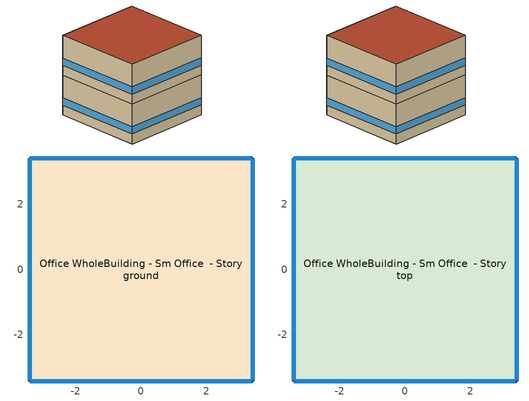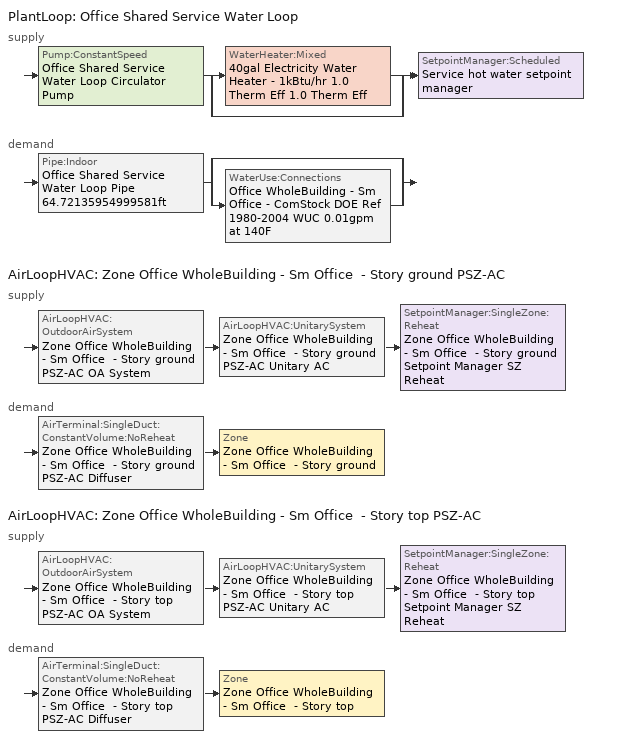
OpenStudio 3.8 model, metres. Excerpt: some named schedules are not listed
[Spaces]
Office WholeBuilding - Sm Office  - Story ground
 floor ground (Foundation F 1.26W/m*K Perim 27.26m Area 46.45m2): 3.41,-3.41 -3.41,-3.41 -3.41,3.41 3.41,3.41 z0
 wall outside: -3.41,-3.41 3.41,-3.41 3.41,3.41 -3.41,3.41 -3.41,-3.41 z0:3.05
 window: -3.38,-3.41 3.38,-3.41 / 3.38,3.41 -3.38,3.41 / 3.41,-3.38 3.41,3.38 / -3.41,3.38 -3.41,-3.38 z0.76:1.31
 ceiling adiabatic (Typical Interior Ceiling): 3.41,3.41 -3.41,3.41 -3.41,-3.41 3.41,-3.41 z3.05
Office WholeBuilding - Sm Office  - Story top
 floor adiabatic (Typical Interior Floor): 3.41,-3.41 -3.41,-3.41 -3.41,3.41 3.41,3.41 z3.05
 wall outside: -3.41,-3.41 3.41,-3.41 3.41,3.41 -3.41,3.41 -3.41,-3.41 z3.05:6.1
 window: -3.38,-3.41 3.38,-3.41 / -3.41,3.38 -3.41,-3.38 / 3.41,-3.38 3.41,3.38 / 3.38,3.41 -3.38,3.41 z3.81:4.36
 roof outside: 3.41,3.41 -3.41,3.41 -3.41,-3.41 3.41,-3.41 z6.1
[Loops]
PlantLoop 'Office Shared Service Water Loop'
 supply: Pump:ConstantSpeed 'Office Shared Service Water Loop Circulator Pump' > split
  | WaterHeater:Mixed '40gal Electricity Water Heater - 1kBtu/hr 1.0 Therm Eff 1.0 Therm Eff'
  | bypass
  join > SetpointManager:Scheduled 'Service hot water setpoint manager'
 demand: Pipe:Indoor 'Office Shared Service Water Loop Pipe 64.72135954999581ft' > split
  | bypass
  | WaterUse:Connections 'Office WholeBuilding - Sm Office - ComStock DOE Ref 1980-2004 WUC 0.01gpm at 140F'
AirLoopHVAC 'Zone Office WholeBuilding - Sm Office  - Story ground PSZ-AC'
 supply: AirLoopHVAC:OutdoorAirSystem 'Zone Office WholeBuilding - Sm Office  - Story ground PSZ-AC OA System' > AirLoopHVAC:UnitarySystem 'Zone Office WholeBuilding - Sm Office  - Story ground PSZ-AC Unitary AC' > SetpointManager:SingleZone:Reheat 'Zone Office WholeBuilding - Sm Office  - Story ground Setpoint Manager SZ Reheat'
 demand: AirTerminal:SingleDuct:ConstantVolume:NoReheat 'Zone Office WholeBuilding - Sm Office  - Story ground PSZ-AC Diffuser' > Zone 'Zone Office WholeBuilding - Sm Office  - Story ground'
AirLoopHVAC 'Zone Office WholeBuilding - Sm Office  - Story top PSZ-AC'
 supply: AirLoopHVAC:OutdoorAirSystem 'Zone Office WholeBuilding - Sm Office  - Story top PSZ-AC OA System' > AirLoopHVAC:UnitarySystem 'Zone Office WholeBuilding - Sm Office  - Story top PSZ-AC Unitary AC' > SetpointManager:SingleZone:Reheat 'Zone Office WholeBuilding - Sm Office  - Story top Setpoint Manager SZ Reheat'
 demand: AirTerminal:SingleDuct:ConstantVolume:NoReheat 'Zone Office WholeBuilding - Sm Office  - Story top PSZ-AC Diffuser' > Zone 'Zone Office WholeBuilding - Sm Office  - Story top'
[Building]
ComStock DOE Ref 1980-2004|SmallOffice: North Axis {deg}=45; Default Construction Set=ComStock DOE Ref 1980-2004 - Office - ASHRAE 169-2013-6B; Default Schedule Set=Building Default Schedule Set; Standards Building Type=Office
[Site]
Alamosa Muni Awos_CO_USA: Latitude {deg}=37.44; Longitude {deg}=-105.87; Time Zone {hr}=-7; Elevation {m}=2299; Terrain=City
[Site:WaterMainsTemperature]
Calculation Method=Correlation; Annual Average Outdoor Air Temperature {C}=6.87417; Maximum Difference In Monthly Average Outdoor Air Temperatures {deltaC}=26.14
[SizingPeriod:DesignDay] Barometric Pressure {Pa}=76588; Rain Indicator=No; Snow Indicator=No; Day of Month=21; Daylight Saving Time Indicator=No; Humidity Condition Type=Wetbulb; Dry-Bulb Temperature Range Modifier Type=DefaultMultipliers
Name | Maximum Dry-Bulb Temperature {C} | Daily Dry-Bulb Temperature Range {deltaC} | Wind Speed {m/s} | Wind Direction {deg} | Month | Day Type | Wetbulb or DewPoint at Maximum Dry-Bulb {C} | Solar Model Indicator | ASHRAE Clear Sky Optical Depth for Beam Irradiance | ASHRAE Clear Sky Optical Depth for Diffuse Irradiance | Sky Clearness
Alamosa Muni Awos Ann Clg .4% Condns DB=>MWB 1 | 29.7 | 18.9 | 4.9 | 240 | 7 | SummerDesignDay | 13 | ASHRAETau | 0.282 | 2.57
Alamosa Muni Awos Ann Clg .4% Condns WB=>MDB 1 | 24.5 | 18.9 | 4.9 | 240 | 7 | SummerDesignDay | 15.3 | ASHRAETau | 0.282 | 2.57
Alamosa Muni Awos Ann Htg 99.6% Condns DB 1 | -26.3 | 0 | 1.1 | 270 | 1 | WinterDesignDay | -26.3 | ASHRAEClearSky |  |  | 0
Alamosa Muni Awos August .4% Condns DB=>MCWB 1 | 29.9 | 17.9 | 4.9 | 240 | 8 | SummerDesignDay | 13.3 | ASHRAETau | 0.278 | 2.63
[ClimateZones]
Climate Zone Institution Name 1=ASHRAE; Climate Zone Document Name 1=ANSI/ASHRAE Standard 169; Climate Zone Document Year 1=2006; Climate Zone Value 1=ASHRAE 169-2013-6B
[Site:GroundTemperature:FCfactorMethod]
January Ground Temperature {C}=6.45; February Ground Temperature {C}=-2.48; March Ground Temperature {C}=-7.05; April Ground Temperature {C}=-5.15; May Ground Temperature {C}=-1.53; June Ground Temperature {C}=2.21; July Ground Temperature {C}=8.18; August Ground Temperature {C}=13.41; September Ground Temperature {C}=18.07; October Ground Temperature {C}=19.09; November Ground Temperature {C}=17.15; December Ground Temperature {C}=14.14
[Construction:FfactorGroundFloor]
Foundation F 1.26W/m*K Perim 27.26m Area 46.45m2: F-Factor {W/m-K}=1.26344; Area {m2}=46.45152; PerimeterExposed {m}=27.2621
[DefaultConstructionSet]
ComStock DOE Ref 1980-2004 - Office - ASHRAE 169-2013-6B: Default Exterior Surface Constructions=Default Surface Constructions 1; Default Interior Surface Constructions=Default Surface Constructions 2; Default Ground Contact Surface Constructions=Default Surface Constructions 3; Default Exterior SubSurface Constructions=Default Sub Surface Constructions 1; Default Interior SubSurface Constructions=Default Sub Surface Constructions 2; Interior Partition Construction=Typical Interior Partition
[DefaultSurfaceConstructions]
Name | Floor Construction | Wall Construction | Roof Ceiling Construction
Default Surface Constructions 1 | Typical Insulated Exterior Mass Floor | Typical Insulated Steel Framed Exterior Wall R-13.89 | Typical IEAD Roof R-20.41
Default Surface Constructions 2 | Typical Interior Floor | Typical Interior Wall | Typical Interior Ceiling
Default Surface Constructions 3 | Typical Insulated Carpeted 6in Slab Floor | Typical Insulated Basement Mass Wall R-10.99
[Construction]
Typical Insulated Exterior Mass Floor: Typical Insulation R-10.27, 4 in. Normalweight Concrete Floor, Typical Carpet Pad
Typical IEAD Roof R-20.41: Roof Membrane, Typical Insulation R-19.29, Metal Roof Surface
Typical Interior Floor: 100mm Normalweight concrete floor, CP02 CARPET PAD
Typical Interior Wall: G01 13mm gypsum board, G01 13mm gypsum board
Typical Interior Ceiling: CP02 CARPET PAD, 100mm Normalweight concrete floor
Typical Insulated Carpeted 6in Slab Floor: 6 in. Normalweight Concrete Floor, Typical Carpet Pad
Typical Insulated Basement Mass Wall R-10.99: Typical Insulation R-9.44, 8 in. Concrete Block Basement Wall
Simple Glazing U 0.52 SHGC 0.39: Simple Glazing U 0.52 SHGC 0.39
Typical Insulated Metal Door: F08 Metal surface, Typical Insulation R-11.71
U 0.88 SHGC 0.16 Sgl Ref-A-L Clr 6mm: REF A CLEAR LO 6MM
Typical Overhead Door: Typical Insulation R-11.71
Typical Interior Window: Clear 3mm
Typical Interior Door; Typical Interior Partition: G05 25mm wood
Typical Insulated Steel Framed Exterior Wall R-13.89: 25mm Stucco, 5/8 in. Gypsum Board, Typical Insulation R-11.71, 5/8 in. Gypsum Board
Copper pipe 0.75in type L with 0.5in fiberglass batt: Fiberglass batt 0.5in, Copper pipe 0.75in type L
InteriorFurnishings: Std Wood 6inch
[Material:NoMass] Roughness=Smooth; Thermal Absorptance=0.9; Solar Absorptance=0.7
Name | Thermal Resistance {m2-K/W} | Visible Absorptance
Typical Insulation R-10.27 | 1.80861 | 0.7
Typical Carpet Pad; CP02 CARPET PAD | 0.21648 | 0.8
Typical Insulation R-19.29 | 3.39733 | 0.7
Typical Insulation R-9.44 | 1.66228 | 0.7
Typical Insulation R-11.71 | 2.06225 | 0.7
[Material] Thermal Absorptance=0.9
Name | Roughness | Thickness {m} | Conductivity {W/m-K} | Density {kg/m3} | Specific Heat {J/kg-K} | Solar Absorptance | Visible Absorptance
4 in. Normalweight Concrete Floor | MediumRough | 0.1016 | 2.31 | 2322 | 832 | 0.7 | 0.7
Roof Membrane | VeryRough | 0.0095 | 0.16 | 1121.29 | 1460 | 0.7 | 0.7
Metal Roof Surface; F08 Metal surface | Smooth | 0.0008 | 45.28 | 7824 | 500 | 0.7 | 0.7
100mm Normalweight concrete floor | MediumRough | 0.1016 | 2.31045 | 2322 | 832.557 | 0.7 | 0.7
G01 13mm gypsum board | Smooth | 0.0127 | 0.160031 | 800.001 | 1090.73 | 0.7 | 0.5
6 in. Normalweight Concrete Floor | MediumRough | 0.1524 | 2.31 | 2322 | 832 | 0.7 | 0.7
8 in. Concrete Block Basement Wall | MediumRough | 0.2032 | 1.326 | 1842 | 912 | 0.7 | 0.7
G05 25mm wood | MediumSmooth | 0.0254 | 0.15 | 608 | 1630 | 0.5 | 0.5
25mm Stucco | Smooth | 0.0254 | 0.72 | 1856 | 840 | 0.7 | 0.7
5/8 in. Gypsum Board | MediumSmooth | 0.0159 | 0.16 | 800 | 1090 | 0.7 | 0.7
Copper pipe 0.75in type L | Smooth | 0.001143 | 386 | 8906.27 | 385.1856 | 0.7 | 0.7
Fiberglass batt 0.5in | Smooth | 0.0127 | 0.0663448 | 11.2129 | 837.36 | 0.7 | 0.7
Std Wood 6inch | MediumSmooth | 0.15 | 0.12 | 540 | 1210 | 0.7 | 0.7
[DefaultSubSurfaceConstructions]
Name | Fixed Window Construction | Operable Window Construction | Door Construction | Glass Door Construction | Overhead Door Construction | Tubular Daylight Dome Construction | Tubular Daylight Diffuser Construction
Default Sub Surface Constructions 1 | Simple Glazing U 0.52 SHGC 0.39 | Simple Glazing U 0.52 SHGC 0.39 | Typical Insulated Metal Door | U 0.88 SHGC 0.16 Sgl Ref-A-L Clr 6mm | Typical Overhead Door | Typical Interior Window | Typical Interior Window
Default Sub Surface Constructions 2 | Typical Interior Window | Typical Interior Window | Typical Interior Door
[WindowMaterial:SimpleGlazingSystem]
Simple Glazing U 0.52 SHGC 0.39: U-Factor {W/m2-K}=2.9527; Solar Heat Gain Coefficient=0.39; Visible Transmittance=0.81
[WindowMaterial:Glazing] Optical Data Type=SpectralAverage; Infrared Transmittance at Normal Incidence=0; Front Side Infrared Hemispherical Emissivity=0.84; Conductivity {W/m-K}=0.9; Dirt Correction Factor for Solar and Visible Transmittance=1; Solar Diffusing=No
Name | Thickness {m} | Solar Transmittance at Normal Incidence | Front Side Solar Reflectance at Normal Incidence | Back Side Solar Reflectance at Normal Incidence | Visible Transmittance at Normal Incidence | Front Side Visible Reflectance at Normal Incidence | Back Side Visible Reflectance at Normal Incidence | Back Side Infrared Hemispherical Emissivity
REF A CLEAR LO 6MM | 0.006 | 0.066 | 0.341 | 0.493 | 0.08 | 0.41 | 0.37 | 0.4
Clear 3mm | 0.003 | 0.837 | 0.075 | 0.075 | 0.898 | 0.081 | 0.081 | 0.84
[SpaceType]
Office WholeBuilding - Sm Office - ComStock DOE Ref 1980-2004: Default Schedule Set=Office WholeBuilding - Sm Office Schedule Set; Design Specification Outdoor Air Object=Office WholeBuilding - Sm Office Ventilation; Standards Building Type=Office; Standards Space Type=WholeBuilding - Sm Office
[BuildingStory] Nominal Floor to Floor Height {m}=3.048
Name | Nominal Z Coordinate {m}
Story ground | 0
Story top | 3.048
[Space] Space Type=Office WholeBuilding - Sm Office - ComStock DOE Ref 1980-2004
Name | Building Story | Thermal Zone
Office WholeBuilding - Sm Office  - Story ground | Story ground | Zone Office WholeBuilding - Sm Office  - Story ground
Office WholeBuilding - Sm Office  - Story top | Story top | Zone Office WholeBuilding - Sm Office  - Story top
[ThermalZone] Multiplier=1; Use Ideal Air Loads=No
Name | Thermostat
Zone Office WholeBuilding - Sm Office  - Story ground | Office WholeBuilding - Sm Office - ComStock DOE Ref 1980-2004 Thermostat
Zone Office WholeBuilding - Sm Office  - Story top | Office WholeBuilding - Sm Office - ComStock DOE Ref 1980-2004 Thermostat 1
[Sizing:Zone] Zone Cooling Design Supply Air Temperature Input Method=SupplyAirTemperature; Zone Cooling Design Supply Air Temperature {C}=12.7778; Zone Cooling Design Supply Air Temperature Difference {deltaC}=11.11; Zone Heating Design Supply Air Temperature Input Method=SupplyAirTemperature; Zone Heating Design Supply Air Temperature {C}=50; Zone Heating Design Supply Air Temperature Difference {deltaC}=11.11; Zone Cooling Design Supply Air Humidity Ratio {kg-H2O/kg-air}=0.0085; Zone Heating Design Supply Air Humidity Ratio {kg-H2O/kg-air}=0.008; Cooling Design Air Flow Method=DesignDay; Heating Design Air Flow Method=DesignDay; Account for Dedicated Outdoor Air System=No; Dedicated Outdoor Air System Control Strategy=NeutralSupplyAir; Dedicated Outdoor Air Low Setpoint Temperature for Design {C}=autosize; Dedicated Outdoor Air High Setpoint Temperature for Design {C}=autosize; Zone Load Sizing Method=Sensible Load Only No Latent Load; Zone Latent Cooling Design Supply Air Humidity Ratio Input Method=HumidityRatioDifference; Zone Cooling Design Supply Air Humidity Ratio Difference {kgWater/kgDryAir}=0.005; Zone Latent Heating Design Supply Air Humidity Ratio Input Method=HumidityRatioDifference; Zone Humidification Design Supply Air Humidity Ratio Difference {kgWater/kgDryAir}=0.005
Zone Office WholeBuilding - Sm Office  - Story ground; Zone Office WholeBuilding - Sm Office  - Story top
[Zone equipment]
Zone Office WholeBuilding - Sm Office  - Story ground: Zone Office WholeBuilding - Sm Office  - Story ground PSZ-AC Diffuser
Zone Office WholeBuilding - Sm Office  - Story top: Zone Office WholeBuilding - Sm Office  - Story top PSZ-AC Diffuser
[People:Definition]
Office WholeBuilding - Sm Office People Definition: Number of People Calculation Method=People/Area; People per Space Floor Area {person/m2}=0.0538196; Fraction Radiant=0.3
[People]
Office WholeBuilding - Sm Office People: People Definition=Office WholeBuilding - Sm Office People Definition; Space or SpaceType=Office WholeBuilding - Sm Office - ComStock DOE Ref 1980-2004; Work Efficiency Schedule=Work Efficiency Schedule; Clothing Insulation Schedule=Clothing Schedule; Air Velocity Schedule=Air Velocity Schedule; Multiplier=1
[Lights:Definition] Design Level Calculation Method=Watts/Area; Fraction Visible=0.2; Return Air Fraction=0
Name | Watts per Space Floor Area {W/m2} | Fraction Radiant
Office WholeBuilding - Sm Office - ComStock DOE Ref 1980-2004 General Lights Definition | 5.0993 | 0.31
Office WholeBuilding - Sm Office - ComStock DOE Ref 1980-2004 Wall Wash Lights Definition | 3.64317 | 0.125
[ElectricEquipment:Definition] Fraction Latent=0
Name | Design Level Calculation Method | Watts per Space Floor Area {W/m2} | Fraction Radiant | Fraction Lost | Design Level {W}
Office WholeBuilding - Sm Office Elec Equip Definition | Watts/Area | 6.78126 | 0.5 | 0
Elevator Lift Motor | EquipmentLevel |  | 0 | 1 | 14610
[ElectricEquipment]
Name | Electric Equipment Definition | Space or SpaceType | Schedule | Multiplier
Office WholeBuilding - Sm Office Elec Equip | Office WholeBuilding - Sm Office Elec Equip Definition | Office WholeBuilding - Sm Office - ComStock DOE Ref 1980-2004 | Office BLDG_EQUIP_EndUseData BPR Adjusted
2 Elevator Lift Motors | Elevator Lift Motor | Office WholeBuilding - Sm Office  - Story ground | Elevator Schedule 1 | 2
[DesignSpecification:OutdoorAir]
Office WholeBuilding - Sm Office Ventilation: Outdoor Air Method=Sum; Outdoor Air Flow per Person {m3/s-person}=0.00943895
[DefaultScheduleSet]
Name | Number of People Schedule | People Activity Level Schedule | Lighting Schedule | Electric Equipment Schedule | Infiltration Schedule | Hours of Operation Schedule
Office WholeBuilding - Sm Office Schedule Set | Small Office Bldg Occ | Small Office Activity | Office BLDG_LIGHT_EndUseData | Office BLDG_EQUIP_EndUseData | Small Office Infil Quarter On
Building Default Schedule Set |  |  |  |  |  | Building Hours of Operation NonResidential
[Exterior:Lights:Definition]
Name | Design Level {W}
Parking Areas and Drives Def (W/ft^2) | 0.0497494
Building Facades Def (W/ft^2) | 0.25
Main Entries Def (W/ft) | 30
Other Doors Def (W/ft) | 25
[Exterior:Lights] Schedule=Always On Discrete; Control Option=AstronomicalClock
Name | Exterior Lights Definition | Multiplier
Parking Areas and Drives | Parking Areas and Drives Def (W/ft^2) | 1620
Building Facades | Building Facades Def (W/ft^2) | 894.427
Main Entries | Main Entries Def (W/ft) | 8
Other Doors | Other Doors Def (W/ft) | 0.4
[WaterUse:Connections]
Office WholeBuilding - Sm Office - ComStock DOE Ref 1980-2004 WUC 0.01gpm at 140F: Drain Water Heat Exchanger Type=None; Drain Water Heat Exchanger Destination=Plant; Water Use Equipment Name 1=Office WholeBuilding - Sm Office - ComStock DOE Ref 1980-2004 Service Water Use 0.01gpm at 140F
[WaterUse:Equipment:Definition]
Office WholeBuilding - Sm Office - ComStock DOE Ref 1980-2004 Service Water Use Def 0.01gpm: Peak Flow Rate {m3/s}=5.73339e-07; Target Temperature Schedule=Mixed Water At Faucet Temp - 140F; Sensible Fraction Schedule=Fraction Sensible - 0.2; Latent Fraction Schedule=Fraction Latent - 0.05
[WaterUse:Equipment]
Office WholeBuilding - Sm Office - ComStock DOE Ref 1980-2004 Service Water Use 0.01gpm at 140F: Water Use Equipment Definition=Office WholeBuilding - Sm Office - ComStock DOE Ref 1980-2004 Service Water Use Def 0.01gpm; Flow Rate Fraction Schedule=OfficeSmall BLDG_SWH_SCH
[PlantLoop]
Office Shared Service Water Loop: Glycol Concentration=0; Maximum Loop Temperature {C}=60; Minimum Loop Temperature {C}=10; Maximum Loop Flow Rate {m3/s}=5.73339e-07; Plant Loop Volume {m3}=6.88007e-05; Load Distribution Scheme=Optimal
[Sizing:Plant]
Office Shared Service Water Loop: Loop Type=Heating; Design Loop Exit Temperature {C}=60; Loop Design Temperature Difference {deltaC}=5; Sizing Option=NonCoincident; Zone Timesteps in Averaging Window=1; Coincident Sizing Factor Mode=None
[SetpointManager:Scheduled]
Service hot water setpoint manager: Control Variable=Temperature; Schedule=Service Water Loop Temp - 140F; Setpoint Node or NodeList=Office Shared Service Water Loop Supply Outlet Node
[Pump:ConstantSpeed]
Office Shared Service Water Loop Circulator Pump: Rated Flow Rate {m3/s}=5.73339e-07; Rated Pump Head {Pa}=29890.7; Rated Power Consumption {W}=0.0219711; Motor Efficiency=1; Fraction of Motor Inefficiencies to Fluid Stream=0; Pump Control Type=Intermittent; Design Power Sizing Method=PowerPerFlowPerPressure; Design Electric Power per Unit Flow Rate {W/(m3/s)}=348701.1; Design Shaft Power per Unit Flow Rate per Unit Head {W-s/m3-Pa}=1.28205
[WaterHeater:Mixed]
40gal Electricity Water Heater - 1kBtu/hr 1.0 Therm Eff 1.0 Therm Eff: Tank Volume {m3}=0.151416; Setpoint Temperature Schedule=Service Water Loop Temp - 140F; Deadband Temperature Difference {deltaC}=2; Maximum Temperature Limit {C}=60; Heater Control Type=Cycle; Heater Maximum Capacity {W}=167.789; Heater Fuel Type=Electricity; Heater Thermal Efficiency=1; Off Cycle Parasitic Fuel Consumption Rate {W}=0; Off Cycle Parasitic Fuel Type=Electricity; Off Cycle Parasitic Heat Fraction to Tank=0; On Cycle Parasitic Fuel Consumption Rate {W}=0; On Cycle Parasitic Fuel Type=Electricity; On Cycle Parasitic Heat Fraction to Tank=0; Ambient Temperature Indicator=Schedule; Ambient Temperature Schedule=Water Heater Ambient Temp Schedule 71.6F; Off Cycle Loss Coefficient to Ambient Temperature {W/K}=1.87331; On Cycle Loss Coefficient to Ambient Temperature {W/K}=1.87331; Use Side Effectiveness=1; Source Side Effectiveness=1; Use Side Design Flow Rate {m3/s}=autosize; Source Side Design Flow Rate {m3/s}=autosize; Indirect Water Heating Recovery Time {hr}=1.5; Source Side Flow Control Mode=IndirectHeatPrimarySetpoint
[WaterHeater:Sizing]
40gal Electricity Water Heater - 1kBtu/hr 1.0 Therm Eff 1.0 Therm Eff: Design Mode=PeakDraw; Time Storage Can Meet Peak Draw {hr}=0.538503; Time for Tank Recovery {hr}=0; Nominal Tank Volume for Autosizing Plant Connections {m3}=1
[Pipe:Indoor]
Office Shared Service Water Loop Pipe 64.72135954999581ft: Construction=Copper pipe 0.75in type L with 0.5in fiberglass batt; Environment Type=Schedule; Ambient Temperature Schedule=Office Shared Service Water Loop Piping Air Temp - 70F; Ambient Air Velocity Schedule=Office Shared Service Water Loop Piping Air Velocity - 0.67mph; Pipe Inside Diameter {m}=0.019939; Pipe Length {m}=19.7271
[ThermostatSetpoint:DualSetpoint] Heating Setpoint Temperature Schedule=Small Office HtgSetp; Cooling Setpoint Temperature Schedule=Small Office ClgSetp
Office WholeBuilding - Sm Office - ComStock DOE Ref 1980-2004 Thermostat; Office WholeBuilding - Sm Office - ComStock DOE Ref 1980-2004 Thermostat 1
[InternalMass:Definition]
Internal Mass Definition 1: Construction=InteriorFurnishings; Design Level Calculation Method=SurfaceArea/Area; Surface Area per Space Floor Area=2
[InternalMass] Internal Mass Definition=Internal Mass Definition 1; Multiplier=1
Name | Space or SpaceType
Office WholeBuilding - Sm Office  - Story top Mass | Office WholeBuilding - Sm Office  - Story top
Office WholeBuilding - Sm Office  - Story ground Mass | Office WholeBuilding - Sm Office  - Story ground
[AirLoopHVAC] Design Return Air Flow Fraction of Supply Air Flow=1
Name | Availability Schedule | Design Supply Air Flow Rate {m3/s}
Zone Office WholeBuilding - Sm Office  - Story ground PSZ-AC | Zone Office WholeBuilding - Sm Office  - Story ground PSZ-AC_constant_night_fan_schedule | 0.266334
Zone Office WholeBuilding - Sm Office  - Story top PSZ-AC | Zone Office WholeBuilding - Sm Office  - Story top PSZ-AC_constant_night_fan_schedule | 0.440715
[Sizing:System] Type of Load to Size On=Sensible; Central Heating Maximum System Air Flow Ratio=1; Preheat Design Temperature {C}=7.22222; Preheat Design Humidity Ratio {kg-H2O/kg-Air}=0.008; Precool Design Temperature {C}=12.7778; Precool Design Humidity Ratio {kg-H2O/kg-Air}=0.008; Central Cooling Design Supply Air Temperature {C}=12.7778; Central Heating Design Supply Air Temperature {C}=50; Sizing Option=Coincident; 100% Outdoor Air in Cooling=No; 100% Outdoor Air in Heating=No; Central Cooling Design Supply Air Humidity Ratio {kg-H2O/kg-Air}=0.0085; Central Heating Design Supply Air Humidity Ratio {kg-H2O/kg-Air}=0.008; Cooling Design Air Flow Method=DesignDay; Heating Design Air Flow Method=DesignDay; System Outdoor Air Method=ZoneSum; Zone Maximum Outdoor Air Fraction=1; Cooling Supply Air Flow Rate Per Floor Area {m3/s-m2}=0.00996765; Cooling Fraction of Autosized Cooling Supply Air Flow Rate=1; Cooling Supply Air Flow Rate Per Unit Cooling Capacity {m3/s-W}=3.94755e-05; Heating Supply Air Flow Rate Per Floor Area {m3/s-m2}=0.00996765; Heating Fraction of Autosized Heating Supply Air Flow Rate=1; Heating Fraction of Autosized Cooling Supply Air Flow Rate=1; Heating Supply Air Flow Rate Per Unit Heating Capacity {m3/s-W}=3.15882e-05; Cooling Design Capacity Method=CoolingDesignCapacity; Cooling Design Capacity Per Floor Area {W/m2}=234.7; Fraction of Autosized Cooling Design Capacity=1; Heating Design Capacity Method=HeatingDesignCapacity; Heating Design Capacity Per Floor Area {W/m2}=157; Fraction of Autosized Heating Design Capacity=1; Central Cooling Capacity Control Method=OnOff; Occupant Diversity=1
Name | Design Outdoor Air Flow Rate {m3/s} | Cooling Design Capacity {W} | Heating Design Capacity {W}
Zone Office WholeBuilding - Sm Office  - Story ground PSZ-AC | 0.266334 | 2546.66 | 6964.41
Zone Office WholeBuilding - Sm Office  - Story top PSZ-AC | 0.440715 | 4150.92 | 8952.08
[SetpointManager:SingleZone:Reheat] Minimum Supply Air Temperature {C}=12.7778; Maximum Supply Air Temperature {C}=50
Name | Control Zone | Setpoint Node or NodeList
Zone Office WholeBuilding - Sm Office  - Story ground Setpoint Manager SZ Reheat | Zone Office WholeBuilding - Sm Office  - Story ground | Zone Office WholeBuilding - Sm Office  - Story ground PSZ-AC Supply Outlet Node
Zone Office WholeBuilding - Sm Office  - Story top Setpoint Manager SZ Reheat | Zone Office WholeBuilding - Sm Office  - Story top | Zone Office WholeBuilding - Sm Office  - Story top PSZ-AC Supply Outlet Node
[Coil:Heating:Gas] Availability Schedule=Always On Discrete; Gas Burner Efficiency=0.8; On Cycle Parasitic Electric Load {W}=0; Off Cycle Parasitic Gas Load {W}=0
Name | Nominal Capacity {W}
Zone Office WholeBuilding - Sm Office  - Story ground PSZ-AC Gas Htg Coil 32kBtu/hr 0.8 Thermal Eff | 8929
Zone Office WholeBuilding - Sm Office  - Story top PSZ-AC Gas Htg Coil 44kBtu/hr 0.8 Thermal Eff | 14163.6
[Coil:Heating:Electric] Availability Schedule=Always Off Discrete; Efficiency=1; Nominal Capacity {W}=0
Zone Office WholeBuilding - Sm Office  - Story ground PSZ-AC No Heat; Zone Office WholeBuilding - Sm Office  - Story top PSZ-AC No Heat
[Coil:Cooling:DX:SingleSpeed] Availability Schedule=Always On Discrete; Rated Sensible Heat Ratio=0.800655; Rated COP {W/W}=3.6504; Rated Evaporator Fan Power Per Volume Flow Rate 2017 {W/(m3/s)}=773.3; Rated Evaporator Fan Power Per Volume Flow Rate 2023 {W/(m3/s)}=934.4; Total Cooling Capacity Function of Temperature Curve=PSZ-Fine Storage DX Coil Cap-FT; Total Cooling Capacity Function of Flow Fraction Curve=DX Coil Cap-FF; Energy Input Ratio Function of Temperature Curve=PSZ-AC DX Coil EIR-FT; Energy Input Ratio Function of Flow Fraction Curve=Split DX Coil EIR-FF; Part Load Fraction Correlation Curve=HPACCOOLPLFFPLR; Minimum Outdoor Dry-Bulb Temperature for Compressor Operation {C}=-25; Nominal Time for Condensate Removal to Begin {s}=0; Ratio of Initial Moisture Evaporation Rate and Steady State Latent Capacity=0; Maximum Cycling Rate {cycles/hr}=0; Latent Capacity Time Constant {s}=0; Condenser Type=AirCooled; Evaporative Condenser Effectiveness=0.9; Evaporative Condenser Air Flow Rate {m3/s}=autosize; Evaporative Condenser Pump Rated Power Consumption {W}=autosize; Crankcase Heater Capacity {W}=0; Maximum Outdoor Dry-Bulb Temperature for Crankcase Heater Operation {C}=10; Basin Heater Capacity {W/K}=0; Basin Heater Setpoint Temperature {C}=2
Name | Rated Total Cooling Capacity {W} | Rated Air Flow Rate {m3/s}
Zone Office WholeBuilding - Sm Office  - Story ground PSZ-AC 1spd DX AC Clg Coil 18kBtu/hr 9.7SEER 17kBtu/hr 13.0SEER | 4408.77 | 0.266334
Zone Office WholeBuilding - Sm Office  - Story top PSZ-AC 1spd DX AC Clg Coil 25kBtu/hr 9.7SEER 24kBtu/hr 13.0SEER | 7295.4 | 0.440715
[Fan:OnOff] Availability Schedule=Always On Discrete; Fan Total Efficiency=0.55575; Pressure Rise {Pa}=622.722; Motor Efficiency=0.855; Motor In Airstream Fraction=1
Name | Maximum Flow Rate {m3/s} | Fan Power Ratio Function of Speed Ratio Curve | Fan Efficiency Ratio Function of Speed Ratio Curve
Zone Office WholeBuilding - Sm Office  - Story ground PSZ-AC Fan | 0.266334 | Fan On Off Power Curve | Fan On Off Efficiency Curve
Zone Office WholeBuilding - Sm Office  - Story top PSZ-AC Fan | 0.440715 | Fan On Off Power Curve 1 | Fan On Off Efficiency Curve 1
[AirLoopHVAC:UnitarySystem] Control Type=Load; Dehumidification Control Type=None; Availability Schedule=Always On Discrete; Fan Placement=DrawThrough; DX Heating Coil Sizing Ratio=1; Use DOAS DX Cooling Coil=No; DOAS DX Cooling Coil Leaving Minimum Air Temperature {C}=2; Latent Load Control=SensibleOnlyLoadControl; Supply Air Flow Rate Method During Cooling Operation=SupplyAirFlowRate; Supply Air Flow Rate Method During Heating Operation=SupplyAirFlowRate; Supply Air Flow Rate Method When No Cooling or Heating is Required=None; No Load Supply Air Flow Rate Control Set To Low Speed=Yes; Maximum Supply Air Temperature {C}=50; Maximum Outdoor Dry-Bulb Temperature for Supplemental Heater Operation {C}=21; Ancilliary On-Cycle Electric Power {W}=0; Ancilliary Off-Cycle Electric Power {W}=0
Name | Controlling Zone or Thermostat Location | Supply Fan | Supply Air Fan Operating Mode Schedule | Heating Coil | Cooling Coil | Supplemental Heating Coil | Supply Air Flow Rate During Cooling Operation {m3/s} | Supply Air Flow Rate During Heating Operation {m3/s}
Zone Office WholeBuilding - Sm Office  - Story ground PSZ-AC Unitary AC | Zone Office WholeBuilding - Sm Office  - Story ground | Zone Office WholeBuilding - Sm Office  - Story ground PSZ-AC Fan | Zone Office WholeBuilding - Sm Office  - Story ground PSZ-AC_constant_night_fan_schedule | Zone Office WholeBuilding - Sm Office  - Story ground PSZ-AC Gas Htg Coil 32kBtu/hr 0.8 Thermal Eff | Zone Office WholeBuilding - Sm Office  - Story ground PSZ-AC 1spd DX AC Clg Coil 18kBtu/hr 9.7SEER 17kBtu/hr 13.0SEER | Zone Office WholeBuilding - Sm Office  - Story ground PSZ-AC No Heat | 0.266334 | 0.266334
Zone Office WholeBuilding - Sm Office  - Story top PSZ-AC Unitary AC | Zone Office WholeBuilding - Sm Office  - Story top | Zone Office WholeBuilding - Sm Office  - Story top PSZ-AC Fan | Zone Office WholeBuilding - Sm Office  - Story top PSZ-AC_constant_night_fan_schedule | Zone Office WholeBuilding - Sm Office  - Story top PSZ-AC Gas Htg Coil 44kBtu/hr 0.8 Thermal Eff | Zone Office WholeBuilding - Sm Office  - Story top PSZ-AC 1spd DX AC Clg Coil 25kBtu/hr 9.7SEER 24kBtu/hr 13.0SEER | Zone Office WholeBuilding - Sm Office  - Story top PSZ-AC No Heat | 0.440715 | 0.440715
[Controller:OutdoorAir] Minimum Outdoor Air Flow Rate {m3/s}=0.0235974; Economizer Control Type=NoEconomizer; Economizer Control Action Type=ModulateFlow; Economizer Maximum Limit Dry-Bulb Temperature {C}=28; Economizer Maximum Limit Enthalpy {J/kg}=64000; Lockout Type=LockoutWithHeating; Minimum Limit Type=FixedMinimum; High Humidity Control=No; Heat Recovery Bypass Control Type=BypassWhenWithinEconomizerLimits; Economizer Operation Staging=InterlockedWithMechanicalCooling
Name | Maximum Outdoor Air Flow Rate {m3/s} | Minimum Outdoor Air Schedule | Maximum Fraction of Outdoor Air Schedule | Controller Mechanical Ventilation
Zone Office WholeBuilding - Sm Office  - Story ground PSZ-AC OA System Controller | 0.266334 | Zone Office WholeBuilding - Sm Office  - Story ground PSZ-AC_night_ventcycle_schedule | ZoneOfficeWholeBuildingSmOfficeStorygroundPSZACmaxOASch | Controller Mechanical Ventilation 1
Zone Office WholeBuilding - Sm Office  - Story top PSZ-AC OA System Controller | 0.440715 | Zone Office WholeBuilding - Sm Office  - Story top PSZ-AC_night_ventcycle_schedule | ZoneOfficeWholeBuildingSmOfficeStorytopPSZACmaxOASch | Controller Mechanical Ventilation 2
[Controller:MechanicalVentilation] Availability Schedule=Always On Discrete
Controller Mechanical Ventilation 1; Controller Mechanical Ventilation 2
[AirLoopHVAC:OutdoorAirSystem]
Name | Controller
Zone Office WholeBuilding - Sm Office  - Story ground PSZ-AC OA System | Zone Office WholeBuilding - Sm Office  - Story ground PSZ-AC OA System Controller
Zone Office WholeBuilding - Sm Office  - Story top PSZ-AC OA System | Zone Office WholeBuilding - Sm Office  - Story top PSZ-AC OA System Controller
[AvailabilityManager:NightCycle] Applicability Schedule=Always On Discrete; Control Type=CycleOnAny; Thermostat Tolerance {deltaC}=1.9999; Cycling Run Time Control Type=Thermostat; Cycling Run Time {s}=1800
Availability Manager Night Cycle 1; Availability Manager Night Cycle 2
[AirTerminal:SingleDuct:ConstantVolume:NoReheat] Availability Schedule=Always On Discrete
Name | Maximum Air Flow Rate {m3/s}
Zone Office WholeBuilding - Sm Office  - Story ground PSZ-AC Diffuser | 0.266334
Zone Office WholeBuilding - Sm Office  - Story top PSZ-AC Diffuser | 0.440715
[Lights] Space or SpaceType=Office WholeBuilding - Sm Office - ComStock DOE Ref 1980-2004; Schedule=Office BLDG_LIGHT_EndUseData BPR Adjusted; Fraction Replaceable=1
Name | Lights Definition
Office WholeBuilding - Sm Office - ComStock DOE Ref 1980-2004 General Lighting | Office WholeBuilding - Sm Office - ComStock DOE Ref 1980-2004 General Lights Definition
Office WholeBuilding - Sm Office - ComStock DOE Ref 1980-2004 Wall Wash Lighting | Office WholeBuilding - Sm Office - ComStock DOE Ref 1980-2004 Wall Wash Lights Definition
[SpaceInfiltration:DesignFlowRate] Design Flow Rate Calculation Method=Flow/ExteriorArea; Flow per Exterior Surface Area {m3/s-m2}=0.00165313; Velocity Term Coefficient=0
Name | Space or SpaceType | Schedule | Constant Term Coefficient | Temperature Term Coefficient | Velocity Squared Term Coefficient
Office WholeBuilding - Sm Office  - Story top HVAC On Infiltration | Office WholeBuilding - Sm Office  - Story top | Infiltration HVAC On Schedule | 0.0208 | 0.0068 | 0.0764
Office WholeBuilding - Sm Office  - Story top HVAC Off Infiltration | Office WholeBuilding - Sm Office  - Story top | Infiltration HVAC Off Schedule | 0 | 0.0154 | 0.0784
Office WholeBuilding - Sm Office  - Story ground HVAC On Infiltration | Office WholeBuilding - Sm Office  - Story ground | Infiltration HVAC On Schedule | 0.0208 | 0.0068 | 0.0764
Office WholeBuilding - Sm Office  - Story ground HVAC Off Infiltration | Office WholeBuilding - Sm Office  - Story ground | Infiltration HVAC Off Schedule | 0 | 0.0154 | 0.0784
[Schedule:Ruleset]
Name | Default Day Schedule | Summer Design Day Schedule | Winter Design Day Schedule
Clothing Schedule | Clothing Schedule Default Winter Clothes
Air Velocity Schedule | Air Velocity Schedule Default
Work Efficiency Schedule | Work Efficiency Schedule Default
Small Office Bldg Occ | Small Office Bldg Occ Default | Small Office Bldg Occ Summer Design Day | Small Office Bldg Occ Winter Design Day
Small Office Activity | Small Office Activity Default | Small Office Activity Summer Design Day | Small Office Activity Winter Design Day
Office BLDG_LIGHT_EndUseData | Office BLDG_LIGHT_EndUseData Default | Office BLDG_LIGHT_EndUseData Summer Design Day | Office BLDG_LIGHT_EndUseData Winter Design Day
Office BLDG_EQUIP_EndUseData | Office BLDG_EQUIP_EndUseData Default | Office BLDG_EQUIP_EndUseData Summer Design Day | Office BLDG_EQUIP_EndUseData Winter Design Day
Small Office Infil Quarter On | Small Office Infil Quarter On Default | Small Office Infil Quarter On Summer Design Day | Small Office Infil Quarter On Winter Design Day
Elevator Schedule 1 | 2 space(s) Occ Sch Default 1 | 2 space(s) Occ Sch Summer Design Day 1 | 2 space(s) Occ Sch Winter Design Day 1
OfficeSmall BLDG_SWH_SCH | OfficeSmall BLDG_SWH_SCH Default | OfficeSmall BLDG_SWH_SCH Summer Design Day | OfficeSmall BLDG_SWH_SCH Winter Design Day
Fraction Sensible - 0.2 | Fraction Sensible - 0.2 Default
Fraction Latent - 0.05 | Fraction Latent - 0.05 Default
Mixed Water At Faucet Temp - 140F | Mixed Water At Faucet Temp - 140F Default
Service Water Loop Temp - 140F | Service Water Loop Temp - 140F Default
Water Heater Ambient Temp Schedule 71.6F | Water Heater Ambient Temp Schedule 71.6F Default
Office Shared Service Water Loop Piping Air Temp - 70F | Office Shared Service Water Loop Piping Air Temp - 70F Default
Office Shared Service Water Loop Piping Air Velocity - 0.67mph | Office Shared Service Water Loop Piping Air Velocity - 0.67mph Default
Small Office HtgSetp | Small Office HtgSetp Default | Schedule Day 35 | Schedule Day 36
Small Office ClgSetp | Small Office ClgSetp Default | Schedule Day 33 | Schedule Day 34
Building Hours of Operation NonResidential | Building Hours of Operation NonResidential Default | Building Hours of Operation NonResidential Summer Design Day | Building Hours of Operation NonResidential Winter Design Day
ZoneOfficeWholeBuildingSmOfficeStorygroundPSZACmaxOASch | ZoneOfficeWholeBuildingSmOfficeStorygroundPSZACmaxOASchDefault
ZoneOfficeWholeBuildingSmOfficeStorytopPSZACmaxOASch | ZoneOfficeWholeBuildingSmOfficeStorytopPSZACmaxOASchDefault
Office BLDG_LIGHT_EndUseData BPR Adjusted | Office BLDG_LIGHT_EndUseData Default 1 | Office BLDG_LIGHT_EndUseData Summer Design Day 1 | Office BLDG_LIGHT_EndUseData Winter Design Day 1
Office BLDG_EQUIP_EndUseData BPR Adjusted | Office BLDG_EQUIP_EndUseData Default 1 | Office BLDG_EQUIP_EndUseData Summer Design Day 1 | Office BLDG_EQUIP_EndUseData Winter Design Day 1
[Schedule:Day]
Clothing Schedule Default Winter Clothes; 2 space(s) Occ Sch Summer Design Day 1; 2 space(s) Occ Sch Winter Design Day 1; Building Hours of Operation NonResidential Winter Design Day; Building Hours of Operation NonResidential Summer Design Day: 24, 0, 1
Air Velocity Schedule Default: 24, 0, 0.2
Work Efficiency Schedule Default: 24, 0, 0
Small Office Bldg Occ Default: No, 0, 15, 0.06875, 0, 30, 0.0625, 0, 45, 0.05625, 1, 0, 0.05, 1, 45, 0.05, 3, 0, 0, 3, 15, 0.025, 3, 30, 0.05, 3, 45, 0.075, 4, 0, 0.1, 4, 15, 0.125, 4, 30, 0.15, 4, 45, 0.175, 5, 0, 0.2, 5, 15, 0.3875, 5, 30, 0.575, 5, 45, 0.7625, 6, 0, 0.95, 12, 15, 0.95, 12, 30, 0.8375, 12, 45, 0.725, 13, 0, 0.6125, 13, 15, 0.5, 13, 30, 0.6125, 13, 45, 0.725, 14, 0, 0.8375, 14, 15, 0.95, 20, 30, 0.95, 20, 45, 0.7875, 21, 0, 0.625, 21, 15, 0.4625, 21, 30, 0.3, 21, 45, 0.25, 22, 0, 0.2, 22, 15, 0.15, 22, 30, 0.1, 23, 0, 0.1, 23, 15, 0.09375, 23, 30, 0.0875, 23, 45, 0.08125, 24, 0, 0.075
Small Office Bldg Occ Summer Design Day: No, 6, 0, 0, 22, 0, 1, 24, 0, 0.05
Small Office Bldg Occ Winter Design Day; Office BLDG_LIGHT_EndUseData Winter Design Day; Office BLDG_EQUIP_EndUseData Winter Design Day; Office BLDG_LIGHT_EndUseData Winter Design Day 1; Office BLDG_EQUIP_EndUseData Winter Design Day 1: No, 24, 0, 0
Small Office Activity Default: No, 4, 0, 120, 24, 0, 120
Small Office Activity Winter Design Day; Small Office Activity Summer Design Day: No, 24, 0, 120
Office BLDG_LIGHT_EndUseData Default: No, 0, 15, 0.0490564, 0, 30, 0.0476587, 0, 45, 0.0462611, 1, 0, 0.0448635, 1, 15, 0.0434659, 1, 30, 0.0420683, 1, 45, 0.0406706, 2, 0, 0.039273, 2, 15, 0.0396248, 2, 30, 0.0399765, 2, 45, 0.0403283, 3, 0, 0.04068, 3, 15, 0.0519527, 3, 30, 0.0632255, 3, 45, 0.0744983, 4, 0, 0.085771, 4, 15, 0.111016, 4, 30, 0.136262, 4, 45, 0.161507, 5, 0, 0.186752, 5, 15, 0.275585, 5, 30, 0.364419, 5, 45, 0.453253, 6, 0, 0.542086, 6, 15, 0.599833, 6, 30, 0.657579, 6, 45, 0.715326, 7, 0, 0.773073, 7, 15, 0.790609, 7, 30, 0.808144, 7, 45, 0.82568, 8, 0, 0.843215, 8, 15, 0.843614, 8, 30, 0.844013, 8, 45, 0.844412, 9, 0, 0.844811, 9, 15, 0.845211, 9, 30, 0.84561, 9, 45, 0.846009, 10, 0, 0.846408, 10, 15, 0.846807, 10, 30, 0.847206, 10, 45, 0.847605, 11, 0, 0.848004, 11, 15, 0.848404, 11, 30, 0.848803, 11, 45, 0.849202, 12, 0, 0.849601, 12, 15, 0.85, 12, 30, 0.841985, 12, 45, 0.83397, 13, 0, 0.825954, 13, 15, 0.817939, 13, 30, 0.805464, 13, 45, 0.792989, 14, 0, 0.780514, 14, 15, 0.768039, 14, 30, 0.774076, 14, 45, 0.780114, 15, 0, 0.786151, 15, 15, 0.792188, 15, 30, 0.785442, 15, 45, 0.778695, 16, 0, 0.771949, 16, 15, 0.765202, 16, 30, 0.758234, 16, 45, 0.751266, 17, 0, 0.744298, 17, 15, 0.73733, 17, 30, 0.730362, 17, 45, 0.723394, 18, 0, 0.716426, 18, 15, 0.709458, 18, 30, 0.70249, 18, 45, 0.695522, 19, 0, 0.688554, 19, 15, 0.681586, 19, 30, 0.674618, 19, 45, 0.66765, 20, 0, 0.660682, 20, 15, 0.653714, 20, 30, 0.646746, 20, 45, 0.56003, 21, 0, 0.473315, 21, 15, 0.386599, 21, 30, 0.299884, 21, 45, 0.258758, 22, 0, 0.217632, 22, 15, 0.176505, 22, 30, 0.135379, 22, 45, 0.124392, 23, 0, 0.113405, 23, 15, 0.102417, 23, 30, 0.09143, 23, 45, 0.090147, 24, 0, 0.088864
Office BLDG_LIGHT_EndUseData Summer Design Day; Office BLDG_EQUIP_EndUseData Summer Design Day; Office BLDG_LIGHT_EndUseData Summer Design Day 1; Office BLDG_EQUIP_EndUseData Summer Design Day 1: No, 24, 0, 1
Office BLDG_EQUIP_EndUseData Default: No, 0, 15, 0.561087, 0, 30, 0.559075, 0, 45, 0.557063, 1, 0, 0.55505, 1, 15, 0.553037, 1, 30, 0.551025, 1, 45, 0.549013, 2, 0, 0.547, 2, 15, 0.544575, 2, 30, 0.54215, 2, 45, 0.539725, 3, 0, 0.5373, 3, 15, 0.537625, 3, 30, 0.53795, 3, 45, 0.538275, 4, 0, 0.5386, 4, 15, 0.55345, 4, 30, 0.5683, 4, 45, 0.58315, 5, 0, 0.598, 5, 15, 0.6198, 5, 30, 0.6416, 5, 45, 0.6634, 6, 0, 0.6852, 6, 15, 0.7091, 6, 30, 0.733, 6, 45, 0.7569, 7, 0, 0.7808, 7, 15, 0.80195, 7, 30, 0.8231, 7, 45, 0.84425, 8, 0, 0.8654, 8, 15, 0.866653, 8, 30, 0.867906, 8, 45, 0.869159, 9, 0, 0.870412, 9, 15, 0.871665, 9, 30, 0.872918, 9, 45, 0.874171, 10, 0, 0.875424, 10, 15, 0.876676, 10, 30, 0.877929, 10, 45, 0.879182, 11, 0, 0.880435, 11, 15, 0.881688, 11, 30, 0.882941, 11, 45, 0.884194, 12, 0, 0.885447, 12, 15, 0.8867, 12, 30, 0.8855, 12, 45, 0.8843, 13, 0, 0.8831, 13, 15, 0.8819, 13, 30, 0.8666, 13, 45, 0.8513, 14, 0, 0.836, 14, 15, 0.8207, 14, 30, 0.8107, 14, 45, 0.8007, 15, 0, 0.7907, 15, 15, 0.7807, 15, 30, 0.76935, 15, 45, 0.758, 16, 0, 0.74665, 16, 15, 0.7353, 16, 30, 0.731471, 16, 45, 0.727641, 17, 0, 0.723812, 17, 15, 0.719982, 17, 30, 0.716153, 17, 45, 0.712324, 18, 0, 0.708494, 18, 15, 0.704665, 18, 30, 0.700835, 18, 45, 0.697006, 19, 0, 0.693176, 19, 15, 0.689347, 19, 30, 0.685518, 19, 45, 0.681688, 20, 0, 0.677859, 20, 15, 0.674029, 20, 30, 0.6702, 20, 45, 0.65385, 21, 0, 0.6375, 21, 15, 0.62115, 21, 30, 0.6048, 21, 45, 0.5951, 22, 0, 0.5854, 22, 15, 0.5757, 22, 30, 0.566, 22, 45, 0.568025, 23, 0, 0.57005, 23, 15, 0.572075, 23, 30, 0.5741, 23, 45, 0.58375, 24, 0, 0.5934
Small Office Infil Quarter On Default; Small Office Infil Quarter On Summer Design Day: No, 6, 0, 1, 22, 0, 0.25, 24, 0, 1
Small Office Infil Quarter On Winter Design Day: No, 6, 0, 1, 18, 0, 0.25, 24, 0, 1
2 space(s) Occ Sch Default 1: 0, 15, 4.14583e-05, 0, 30, 0, 1, 30, 0, 1, 45, 4.14583e-05, 2, 0, 8.29167e-05, 2, 15, 0.000124375, 2, 30, 0.000165833, 2, 45, 0.000207292, 3, 0, 0.00024875, 3, 15, 0.000290208, 3, 30, 0.000331667, 4, 0, 0.000331667, 4, 15, 0.000870625, 4, 30, 0.00140958, 4, 45, 0.00194854, 5, 0, 0.0024875, 5, 15, 0.00186563, 5, 30, 0.00124375, 5, 45, 0.000621875, 6, 0, 0, 7, 30, 0, 7, 45, 7.10714e-05, 8, 0, 0.000142143, 8, 15, 0.000213214, 8, 30, 0.000284286, 8, 45, 0.000355357, 9, 0, 0.000426429, 9, 15, 0.0004975, 9, 30, 0.000568571, 9, 45, 0.000639643, 10, 0, 0.000710714, 10, 15, 0.000781786, 10, 30, 0.000852857, 10, 45, 0.000923929, 11, 0, 0.000995, 11, 15, 0.00106607, 11, 30, 0.00113714, 11, 45, 0.00120821, 12, 0, 0.00127929, 12, 15, 0.00135036, 12, 30, 0.00142143, 12, 45, 0.0014925, 13, 0, 0.00130594, 13, 15, 0.00111937, 13, 30, 0.000932813, 13, 45, 0.00074625, 14, 0, 0.000559687, 14, 15, 0.000373125, 14, 30, 0.000186562, 14, 45, 0, 16, 15, 0, 16, 30, 0.000126814, 16, 45, 0.000253627, 17, 0, 0.000380441, 17, 15, 0.000507255, 17, 30, 0.000634069, 17, 45, 0.000760882, 18, 0, 0.000887696, 18, 15, 0.00101451, 18, 30, 0.00114132, 18, 45, 0.00126814, 19, 0, 0.00139495, 19, 15, 0.00152176, 19, 30, 0.00164858, 19, 45, 0.00177539, 20, 0, 0.00190221, 20, 15, 0.00202902, 20, 30, 0.00215583, 20, 45, 0.00178271, 21, 0, 0.00140958, 21, 15, 0.00103646, 21, 30, 0.000663333, 21, 45, 0.0004975, 22, 0, 0.000331667, 22, 15, 0.000165833, 22, 30, 0, 22, 45, 4.14583e-05, 23, 0, 8.29167e-05, 23, 15, 0.000124375, 23, 30, 0.000165833, 23, 45, 0.000124375, 24, 0, 8.29167e-05
OfficeSmall BLDG_SWH_SCH Default: No, 6, 30, 0, 6, 45, 0.0675, 7, 0, 0.135, 7, 15, 0.2025, 7, 30, 0.27, 7, 45, 0.34, 8, 0, 0.41, 8, 15, 0.48, 8, 30, 0.55, 8, 45, 0.5725, 9, 0, 0.595, 9, 15, 0.6175, 9, 30, 0.64, 10, 30, 0.64, 10, 45, 0.685, 11, 0, 0.73, 11, 15, 0.775, 11, 30, 0.82, 11, 45, 0.865, 12, 0, 0.91, 12, 15, 0.955, 12, 30, 1, 12, 45, 0.9775, 13, 0, 0.955, 13, 15, 0.9325, 13, 30, 0.91, 13, 45, 0.82, 14, 0, 0.73, 14, 15, 0.64, 14, 30, 0.55, 15, 30, 0.55, 15, 45, 0.595, 16, 0, 0.64, 16, 15, 0.685, 16, 30, 0.73, 16, 45, 0.64, 17, 0, 0.55, 17, 15, 0.46, 17, 30, 0.37, 18, 30, 0.37, 18, 45, 0.3225, 19, 0, 0.275, 19, 15, 0.2275, 19, 30, 0.18, 19, 45, 0.2025, 20, 0, 0.225, 20, 15, 0.2475, 20, 30, 0.27, 20, 45, 0.225, 21, 0, 0.18, 21, 15, 0.135, 21, 30, 0.09, 21, 45, 0.0675, 22, 0, 0.045, 22, 15, 0.0225, 22, 30, 0, 24, 0, 0
Small Office HtgSetp Default: No, 5, 30, 14.4444, 22, 0, 17.2222, 24, 0, 14.4444
Small Office ClgSetp Default: No, 5, 30, 22.7778, 22, 0, 22.7778, 24, 0, 22.7778
Building Hours of Operation NonResidential Default: 5, 30, 0, 22, 0, 1, 24, 0, 0
Office BLDG_LIGHT_EndUseData Default 1: No, 0, 15, 0.472116, 0, 30, 0.471456, 0, 45, 0.470797, 1, 0, 0.470138, 1, 15, 0.469478, 1, 30, 0.468819, 1, 45, 0.468159, 2, 0, 0.4675, 2, 15, 0.467666, 2, 30, 0.467832, 2, 45, 0.467998, 3, 0, 0.468164, 3, 15, 0.473482, 3, 30, 0.478801, 3, 45, 0.484119, 4, 0, 0.489438, 4, 15, 0.501348, 4, 30, 0.513259, 4, 45, 0.52517, 5, 0, 0.53708, 5, 15, 0.578992, 5, 30, 0.620903, 5, 45, 0.662815, 6, 0, 0.704727, 6, 15, 0.731971, 6, 30, 0.759216, 6, 45, 0.786461, 7, 0, 0.813706, 7, 15, 0.821979, 7, 30, 0.830252, 7, 45, 0.838526, 8, 0, 0.846799, 8, 15, 0.846987, 8, 30, 0.847175, 8, 45, 0.847364, 9, 0, 0.847552, 9, 15, 0.84774, 9, 30, 0.847929, 9, 45, 0.848117, 10, 0, 0.848305, 10, 15, 0.848494, 10, 30, 0.848682, 10, 45, 0.84887, 11, 0, 0.849058, 11, 15, 0.849247, 11, 30, 0.849435, 11, 45, 0.849623, 12, 0, 0.849812, 12, 15, 0.85, 12, 30, 0.846218, 12, 45, 0.842437, 13, 0, 0.838655, 13, 15, 0.834874, 13, 30, 0.828988, 13, 45, 0.823102, 14, 0, 0.817217, 14, 15, 0.811331, 14, 30, 0.814179, 14, 45, 0.817028, 15, 0, 0.819876, 15, 15, 0.822724, 15, 30, 0.819541, 15, 45, 0.816358, 16, 0, 0.813175, 16, 15, 0.809992, 16, 30, 0.806705, 16, 45, 0.803417, 17, 0, 0.80013, 17, 15, 0.796842, 17, 30, 0.793555, 17, 45, 0.790267, 18, 0, 0.78698, 18, 15, 0.783692, 18, 30, 0.780405, 18, 45, 0.777117, 19, 0, 0.77383, 19, 15, 0.770542, 19, 30, 0.767255, 19, 45, 0.763967, 20, 0, 0.76068, 20, 15, 0.757393, 20, 30, 0.754105, 20, 45, 0.713193, 21, 0, 0.67228, 21, 15, 0.631368, 21, 30, 0.590456, 21, 45, 0.571053, 22, 0, 0.551649, 22, 15, 0.532246, 22, 30, 0.512843, 22, 45, 0.507659, 23, 0, 0.502475, 23, 15, 0.497291, 23, 30, 0.492108, 23, 45, 0.491502, 24, 0, 0.490897
Office BLDG_EQUIP_EndUseData Default 1: No, 0, 15, 0.101684, 0, 30, 0.0968321, 0, 45, 0.0919802, 1, 0, 0.0871283, 1, 15, 0.0822764, 1, 30, 0.0774245, 1, 45, 0.0725726, 2, 0, 0.0677206, 2, 15, 0.0618742, 2, 30, 0.0560278, 2, 45, 0.0501814, 3, 0, 0.044335, 3, 15, 0.0451185, 3, 30, 0.0459021, 3, 45, 0.0466856, 4, 0, 0.0474692, 4, 15, 0.0832709, 4, 30, 0.119073, 4, 45, 0.154874, 5, 0, 0.190676, 5, 15, 0.243233, 5, 30, 0.295791, 5, 45, 0.348348, 6, 0, 0.400906, 6, 15, 0.458526, 6, 30, 0.516146, 6, 45, 0.573766, 7, 0, 0.631387, 7, 15, 0.682377, 7, 30, 0.733367, 7, 45, 0.784358, 8, 0, 0.835348, 8, 15, 0.838369, 8, 30, 0.841389, 8, 45, 0.84441, 9, 0, 0.847431, 9, 15, 0.850452, 9, 30, 0.853472, 9, 45, 0.856493, 10, 0, 0.859514, 10, 15, 0.862534, 10, 30, 0.865555, 10, 45, 0.868576, 11, 0, 0.871596, 11, 15, 0.874617, 11, 30, 0.877638, 11, 45, 0.880659, 12, 0, 0.883679, 12, 15, 0.8867, 12, 30, 0.883807, 12, 45, 0.880914, 13, 0, 0.878021, 13, 15, 0.875128, 13, 30, 0.838241, 13, 45, 0.801354, 14, 0, 0.764468, 14, 15, 0.727581, 14, 30, 0.703472, 14, 45, 0.679363, 15, 0, 0.655255, 15, 15, 0.631146, 15, 30, 0.603782, 15, 45, 0.576418, 16, 0, 0.549055, 16, 15, 0.521691, 16, 30, 0.512459, 16, 45, 0.503227, 17, 0, 0.493994, 17, 15, 0.484762, 17, 30, 0.47553, 17, 45, 0.466297, 18, 0, 0.457065, 18, 15, 0.447833, 18, 30, 0.438601, 18, 45, 0.429368, 19, 0, 0.420136, 19, 15, 0.410904, 19, 30, 0.401671, 19, 45, 0.392439, 20, 0, 0.383207, 20, 15, 0.373975, 20, 30, 0.364742, 20, 45, 0.325324, 21, 0, 0.285906, 21, 15, 0.246488, 21, 30, 0.20707, 21, 45, 0.183684, 22, 0, 0.160299, 22, 15, 0.136913, 22, 30, 0.113528, 22, 45, 0.11841, 23, 0, 0.123292, 23, 15, 0.128174, 23, 30, 0.133056, 23, 45, 0.156321, 24, 0, 0.179586
Schedule Day 33; Schedule Day 34: 24, 0, 22.7778
Schedule Day 35; Schedule Day 36: 24, 0, 17.2222
[Schedule:Rule] Date Specification Type=DateRange
Name | Schedule Ruleset | Rule Order | Day Schedule | Start Month | Start Day | End Month | End Day | Apply Saturday | Apply Sunday
Schedule Rule 1 | Clothing Schedule | 0 | Clothing Schedule Summer Clothes | 5 | 1 | 9 | 30
Schedule Rule 2 | Small Office Bldg Occ | 1 | Small Office Bldg Occ Sat Day | 1 | 1 | 12 | 31 | Yes
Schedule Rule 3 | Small Office Bldg Occ | 0 | Small Office Bldg Occ WntrDsn|Sun Day | 1 | 1 | 12 | 31 |  | Yes
Schedule Rule 5 | Office BLDG_LIGHT_EndUseData | 1 | Office BLDG_LIGHT_EndUseData Sat Day | 1 | 1 | 12 | 31 | Yes
Schedule Rule 6 | Office BLDG_LIGHT_EndUseData | 0 | Office BLDG_LIGHT_EndUseData Sun Day | 1 | 1 | 12 | 31 |  | Yes
Schedule Rule 8 | Office BLDG_EQUIP_EndUseData | 1 | Office BLDG_EQUIP_EndUseData Sat Day | 1 | 1 | 12 | 31 | Yes
Schedule Rule 9 | Office BLDG_EQUIP_EndUseData | 0 | Office BLDG_EQUIP_EndUseData Sun Day | 1 | 1 | 12 | 31 |  | Yes
Schedule Rule 10 | Small Office Infil Quarter On | 1 | Small Office Infil Quarter On Sun Day | 1 | 1 | 12 | 31 |  | Yes
Schedule Rule 11 | Small Office Infil Quarter On | 0 | Small Office Infil Quarter On WntrDsn|Sat Day | 1 | 1 | 12 | 31 | Yes
Schedule Rule 14 | Elevator Schedule 1 | 0 | Schedule Day 13 | 1 | 7 | 12 | 30 |  | Yes
Schedule Rule 15 | Elevator Schedule 1 | 1 | Schedule Day 14 | 1 | 6 | 12 | 29 | Yes
Schedule Rule 21 | Small Office HtgSetp | 1 | Small Office HtgSetp Sat Day | 1 | 1 | 12 | 31 | Yes
Schedule Rule 22 | Small Office HtgSetp | 0 | Small Office HtgSetp SmrDsn|Sun Day | 1 | 1 | 12 | 31 |  | Yes
Schedule Rule 23 | Small Office ClgSetp | 1 | Small Office ClgSetp Sat Day | 1 | 1 | 12 | 31 | Yes
Schedule Rule 24 | Small Office ClgSetp | 0 | Small Office ClgSetp WntrDsn|Sun Day | 1 | 1 | 12 | 31 |  | Yes
Schedule Rule 25 | Building Hours of Operation NonResidential | 1 | Schedule Day 27 | 1 | 6 | 12 | 29 | Yes
Schedule Rule 26 | Building Hours of Operation NonResidential | 0 | Schedule Day 28 | 1 | 7 | 12 | 30 |  | Yes
Schedule Rule 4 | Small Office Activity | 1 | Small Office Activity Default 1 | 1 | 6 | 12 | 29 | Yes
Schedule Rule 7 | Small Office Activity | 0 | Small Office Activity Default 2 | 1 | 7 | 12 | 30 |  | Yes
Schedule Rule 32 | Office BLDG_LIGHT_EndUseData BPR Adjusted | 0 | Office BLDG_LIGHT_EndUseData Sun Day | 1 | 1 | 12 | 31 |  | Yes
Schedule Rule 33 | Office BLDG_LIGHT_EndUseData BPR Adjusted | 1 | Office BLDG_LIGHT_EndUseData Sat Day | 1 | 1 | 12 | 31 | Yes
Schedule Rule 34 | Office BLDG_EQUIP_EndUseData BPR Adjusted | 0 | Office BLDG_EQUIP_EndUseData Sun Day | 1 | 1 | 12 | 31 |  | Yes
Schedule Rule 35 | Office BLDG_EQUIP_EndUseData BPR Adjusted | 1 | Office BLDG_EQUIP_EndUseData Sat Day | 1 | 1 | 12 | 31 | Yes
[Schedule:Constant]
Name | Value
Always On Discrete; Zone Office WholeBuilding - Sm Office  - Story ground PSZ-AC_night_ventcycle_schedule; Zone Office WholeBuilding - Sm Office  - Story ground PSZ-AC_constant_night_fan_schedule; Zone Office WholeBuilding - Sm Office  - Story top PSZ-AC_night_ventcycle_schedule; Zone Office WholeBuilding - Sm Office  - Story top PSZ-AC_constant_night_fan_schedule; Infiltration HVAC On Schedule | 1
Always Off Discrete; Infiltration HVAC Off Schedule | 0
[Curve:Exponent] Coefficient1 Constant=1; Coefficient2 Constant=0; Coefficient3 Constant=0; Minimum Value of x=0; Maximum Value of x=1
Fan On Off Power Curve; Fan On Off Power Curve 1
[Curve:Cubic] Coefficient1 Constant=1; Coefficient2 x=0; Coefficient3 x**2=0; Coefficient4 x**3=0; Minimum Value of x=0; Maximum Value of x=1
Fan On Off Efficiency Curve; Fan On Off Efficiency Curve 1
[Curve:Biquadratic] Minimum Value of x=12.77778; Maximum Value of x=23.88889; Minimum Value of y=23.88889; Maximum Value of y=46.11111
Name | Coefficient1 Constant | Coefficient2 x | Coefficient3 x**2 | Coefficient4 y | Coefficient5 y**2 | Coefficient6 x*y
PSZ-Fine Storage DX Coil Cap-FT | 0.942588 | 0.00954335 | 0.00068377 | -0.0110427 | 5.249e-06 | -9.72e-06
PSZ-AC DX Coil EIR-FT | 0.342414 | 0.034885 | -0.0006237 | 0.00497722 | 0.000437951 | -0.000728028
[Curve:Quadratic]
Name | Coefficient1 Constant | Coefficient2 x | Coefficient3 x**2 | Minimum Value of x | Maximum Value of x
DX Coil Cap-FF | 0.8 | 0.2 | 0 | 0.5 | 1.5
Split DX Coil EIR-FF | 1.1552 | -0.1808 | 0.0256 | 0.5 | 1.5
HPACCOOLPLFFPLR | 0.85 | 0.15 | 0 | 0 | 1
